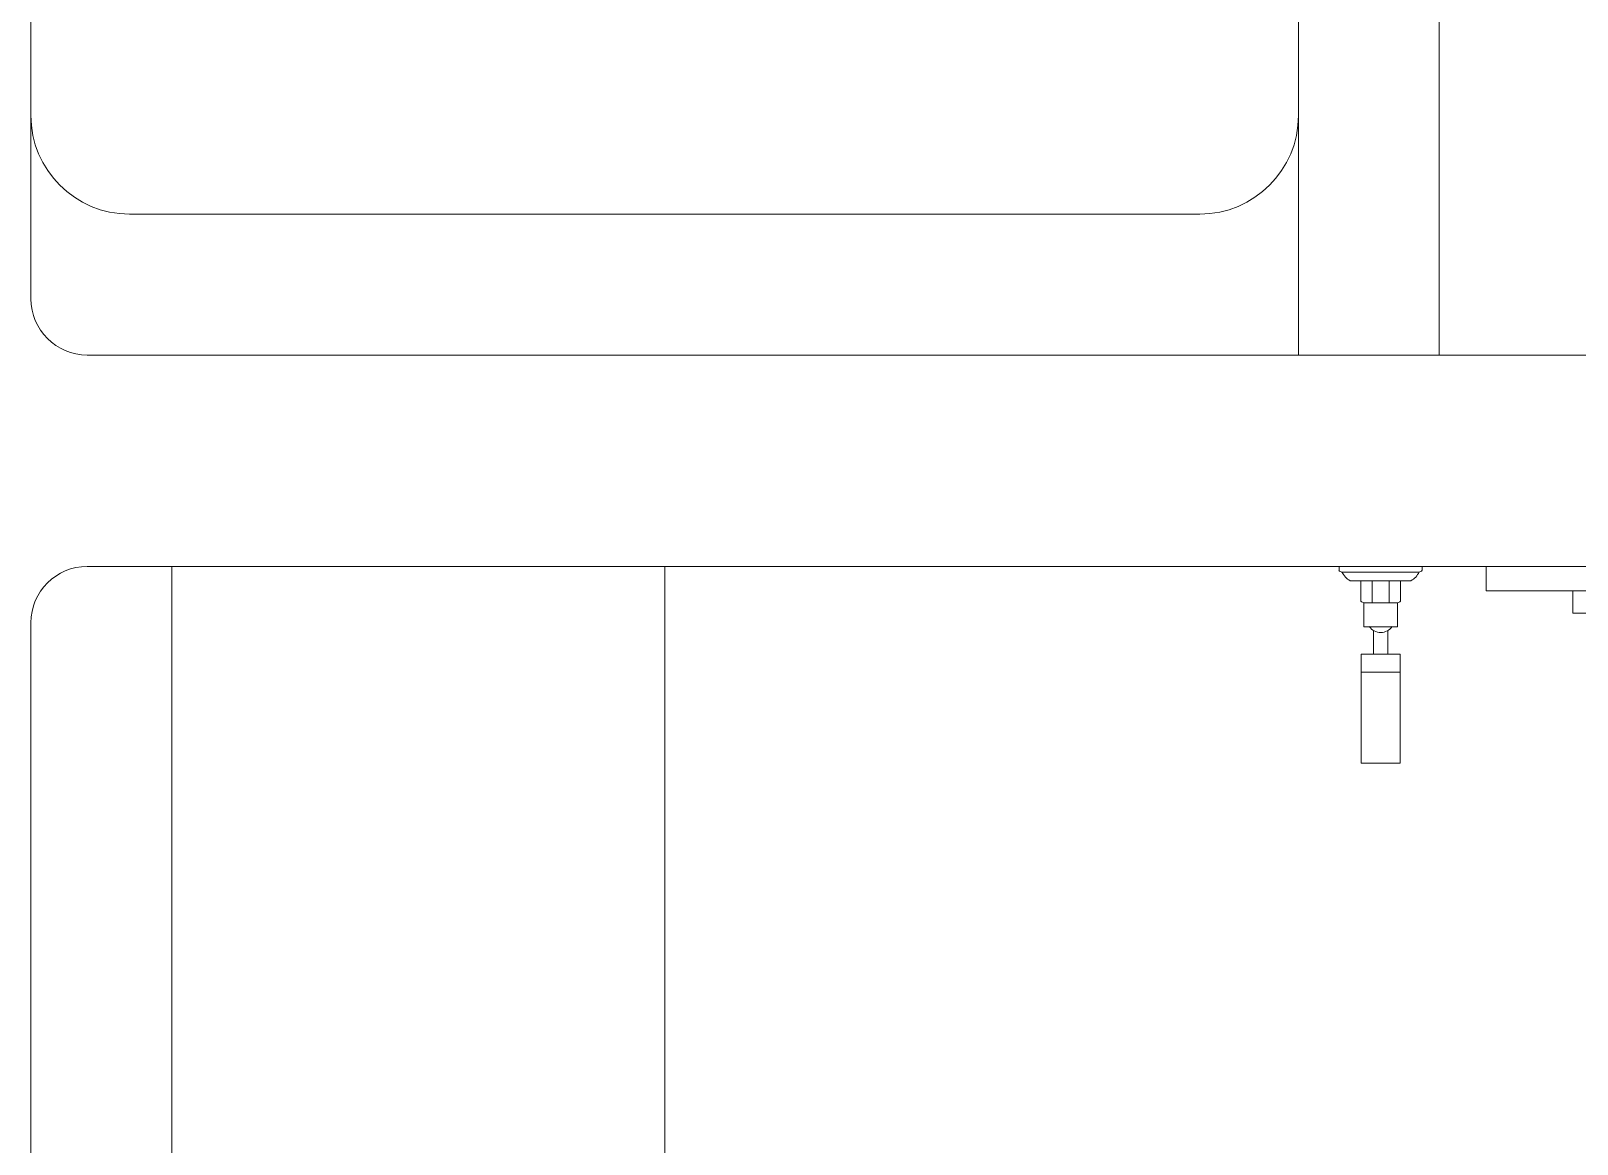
# Model space of a CAD drawing. Header units: metres. Extents: x 8 to 2416, y -346 to 476.
# Drawn here: x 215.262 to 216.36, y -176.373 to -175.583 of the extents above; entities that cross this region are included whole.
import ezdxf

# ---------------------------------------------------------------- set-up
doc = ezdxf.new("R2010")
doc.units = ezdxf.units.M
doc.linetypes.add('0', pattern=[0])
doc.layers.get('0').update_dxf_attribs({"color": 250, "linetype": '0', "lineweight": 20})
for name, color, linetype, lineweight in [('A-WALL', 250, 'Continuous', 20), ('baños', 140, 'Continuous', 0), ('muros bajitos', 252, 'Continuous', 5)]:
    doc.layers.add(name, color=color, linetype=linetype, lineweight=lineweight)
doc.styles.get("Standard").update_dxf_attribs({"font": 'arial.ttf', "height": 0.1875})

# ---------------------------------------------------------------- blocks, each defined once
blk = doc.blocks.new('A$C0ed3e1a4')
at = {"layer": 'baños'}
for p, q in [((0.1356, 0.0022), (0.1356, 0.0568)), ((0.1396, 0.059), (0.1368, 0.059)), ((0.1396, 0.059), (0.1396, 0)), ((0.1294, 0.051), (0.1294, 0.0295)), ((0.0645, 0.0432), (0.0645, 0.0157)), ((0.0941, 0.0346), (0.0772, 0.0346)), ((0.0968, 0.0175), (0.0968, 0.0413)), ((0.0968, 0.0413), (0.1137, 0.0413)), ((0.1137, 0.0413), (0.1137, 0.0294)), ((0.1137, 0.0354), (0.1294, 0.0354)), ((0.1294, 0.0435), (0.1148, 0.0435)), ((0.0941, 0.0243), (0.0772, 0.0243)), ((0.1137, 0.0175), (0.1137, 0.0294)), ((0.1137, 0.0235), (0.1294, 0.0235)), ((0.1294, 0.008), (0.1294, 0.0295)), ((0.0968, 0.0175), (0.1137, 0.0175)), ((0.1294, 0.0154), (0.1148, 0.0154)), ((0.1396, 0), (0.1368, 0))]:
    blk.add_line(p, q, dxfattribs=at)
blk.add_lwpolyline([(0.0772, 0.0432), (0, 0.0432), (0, 0.0157), (0.0772, 0.0157)], close=True, dxfattribs=at)
for centre, radius, start, end in [((0.1416, 0.0445), 0.0138, 115.7896, 151.6564), ((0.138, 0.0569), 0.00241, 117.9179, 181.9718), ((0.1027, 0.0294), 0.01, 125.7762, 234.2238), ((0.1193, 0.0397), 0.00586, 140.0793, 164.0924), ((0.1193, 0.0191), 0.00586, 195.9076, 219.9207), ((0.1416, 0.0145), 0.0138, 208.3436, 244.2104), ((0.138, 0.0021), 0.00241, 178.0282, 242.0821)]:
    blk.add_arc(centre, radius, start, end, dxfattribs=at)
blk = doc.blocks.new('PL BASE 2N NASAS 09')
at = {"layer": 'A-WALL'}
for p, q in [((165.2975, -5.4517), (165.2975, -7.5717)), ((166.7075, -7.6117), (165.3375, -7.6117)), ((166.7075, -7.7617), (165.3375, -7.7617)), ((165.2975, -7.8017), (165.2975, -8.9217))]:
    blk.add_line(p, q, dxfattribs=at)
for centre, start, end in [((165.3375, -7.5717), 180, 270), ((165.3375, -7.8017), 90, 180)]:
    blk.add_arc(centre, 0.04, start, end, dxfattribs=at)
at = {"layer": 'baños'}
for p, q in [((165.3975, -7.7617), (165.3975, -8.9617)), ((165.7475, -7.7617), (165.7475, -8.9617))]:
    blk.add_line(p, q, dxfattribs=at)
for points in [[(166.3307, -7.7617), (166.3307, -7.7791), (166.4807, -7.7791), (166.4807, -7.7617)], [(166.3924, -7.7791), (166.3924, -7.7949), (166.4191, -7.7949), (166.4191, -7.7791)]]:
    blk.add_lwpolyline(points, close=True, dxfattribs=at)
at = {"layer": 'muros bajitos'}
for p, q in [((166.1975, -7.6117), (166.1975, -6.9917)), ((166.2975, -7.6117), (166.2975, -6.9917)), ((165.3675, -7.5117), (166.1275, -7.5117))]:
    blk.add_line(p, q, dxfattribs=at)
for centre, start, end in [((165.3675, -7.4417), 180, 270), ((166.1275, -7.4417), 270, 0)]:
    blk.add_arc(centre, 0.07, start, end, dxfattribs=at)
at = {"layer": 'baños', "rotation": 90.00000000000001}
blk.add_blockref('A$C0ed3e1a4', (166.2853, -7.9013), dxfattribs=at)
at = {"layer": 'baños', "linetype": 'Continuous', "flags": 8}
for tag, p in [('MODELNUMBER', (167.1329, -5.6306, 0)), ('TRADENAME', (167.1329, -5.6307, 0)), ('PRODUCT', (167.1329, -5.6307, 0)), ('MATERIAL', (167.1329, -5.6307, 0)), ('MODELNUMBER', (168.3076, -5.6306, 0)), ('TRADENAME', (168.3076, -5.6307, 0)), ('PRODUCT', (168.3076, -5.6307, 0)), ('MATERIAL', (168.3076, -5.6307, 0))]:
    blk.add_attdef(tag, p, '', height=0.0000254, rotation=180.0001, dxfattribs=at)
blk = doc.blocks.new('PL MUEBLES 2N NASAS 09')
blk.add_blockref('PL BASE 2N NASAS 09', (49.9143, 62.717))

msp = doc.modelspace()

# ---------------------------------------------------------------- block references
msp.add_blockref('PL MUEBLES 2N NASAS 09', (0.05, -230.9185))

doc.saveas('drawing.dxf')
